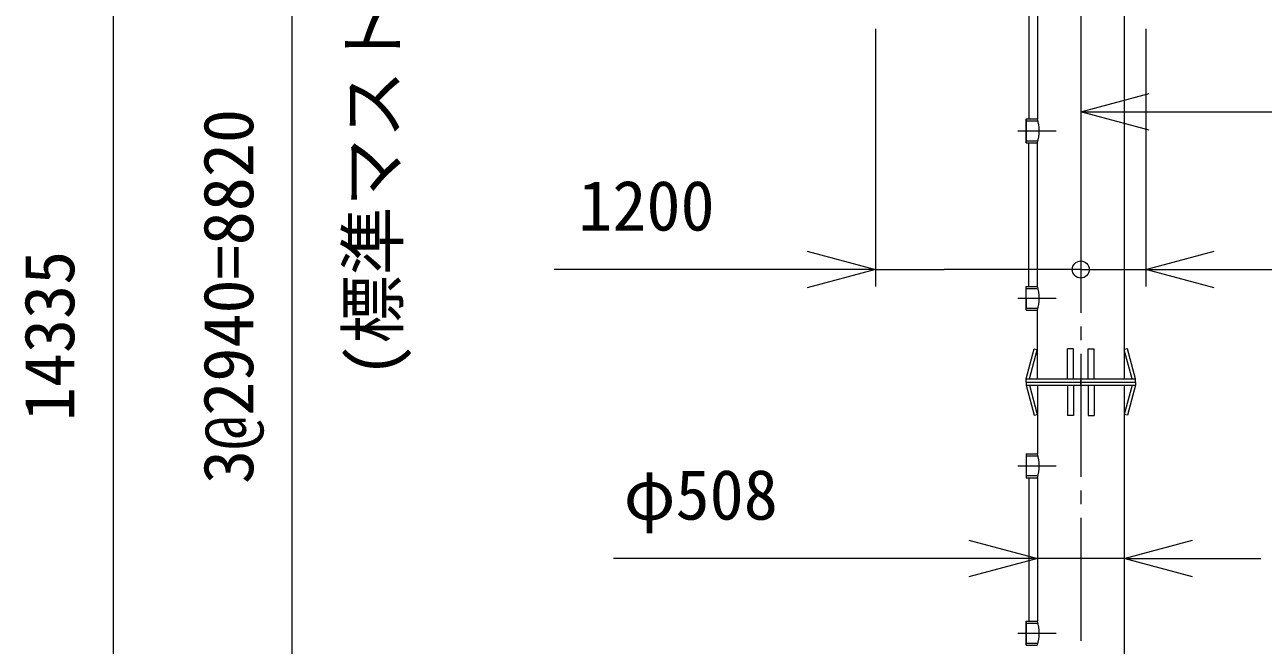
# Model space of a CAD drawing. Units: millimetres, scale not verified. Extents: x -26129 to 8851, y -24624 to 27521.
# Drawn here: x -26129 to -18884, y -5475 to -1844 of the extents above; entities that cross this region are included whole.
import ezdxf
from ezdxf.enums import TextEntityAlignment as Align

# ---------------------------------------------------------------- set-up
doc = ezdxf.new("R2010")
doc.units = ezdxf.units.MM
doc.header["$LTSCALE"] = 80
doc.linetypes.add('CHAIN2', pattern=[12, 9, -1, 1, -1])
for name, color, linetype, lineweight in [('0-0_0', 7, 'Continuous', 18), ('0-4_05 寸法', 7, 'Continuous', 18), ('0-5_10 当社外形線', 3, 'Continuous', 18), ('0-6_12 当社中心線', 3, 'CHAIN2', 18)]:
    doc.layers.add(name, color=color, linetype=linetype, lineweight=lineweight)
doc.styles.add('ＭＳ ゴシック', font='')
doc.styles.get('ＭＳ ゴシック').set_extended_font_data('MS Gothic')

msp = doc.modelspace()

# ---------------------------------------------------------------- linework, layer by layer
at = {"layer": '0-0_0', "color": 2}
for p, q in [((-19963.47, -3934.43), (-19940, -3934.43)), ((-19951.74, -3946.16), (-19951.74, -3922.69))]:
    msp.add_line(p, q, dxfattribs=at)
at = {"layer": '0-4_05 寸法'}
for p, q in [((-25611.61, 3470.54), (-25611.61, -10064.43)), ((-24564.55, -6474.43), (-24564.55, 1545.57)), ((-19951.74, -1527.81), (-19951.74, -2452.4)), ((-21151.74, -1866.43), (-21151.74, -3376.17)), ((-19951.74, -1866.43), (-19951.74, -3376.17)), ((-19951.74, -1866.43), (-19951.74, -3376.17)), ((-19571.74, -1866.43), (-19571.74, -3376.17)), ((-19951.74, -2352.4), (-19551.74, -2352.4)), ((-19551.74, -2352.4), (-5351.73, -2352.4)), ((-21151.74, -3276.17), (-23031.74, -3276.17)), ((-21551.74, -3276.17), (-21951.74, -3276.17)), ((-21151.74, -3276.17), (-21551.74, -3276.17)), ((-21151.74, -3276.17), (-20751.74, -3276.17)), ((-19951.74, -3276.17), (-20751.74, -3276.17)), ((-19951.74, -3276.17), (-20351.74, -3276.17)), ((-19951.74, -3276.17), (-19571.74, -3276.17)), ((-19571.74, -3276.17), (-19171.74, -3276.17)), ((-19171.74, -3276.17), (-17491.74, -3276.17)), ((-20205.74, -4828.65), (-20205.74, -5067.89)), ((-19697.74, -4828.65), (-19697.74, -5067.89)), ((-20605.74, -4967.89), (-22685.74, -4967.89)), ((-20205.74, -4967.89), (-20605.74, -4967.89)), ((-19697.74, -4967.89), (-20205.74, -4967.89)), ((-19697.74, -4967.89), (-19297.74, -4967.89)), ((-19297.74, -4967.89), (-18897.74, -4967.89))]:
    msp.add_line(p, q, dxfattribs=at)
for points in [[(-19551.74, -2459.58), (-19951.74, -2352.4), (-19551.74, -2245.22)], [(-21551.74, -3168.99), (-21151.74, -3276.17), (-21551.74, -3383.35)], [(-19171.74, -3383.35), (-19571.74, -3276.17), (-19171.74, -3168.99)], [(-20605.74, -4860.71), (-20205.74, -4967.89), (-20605.74, -5075.07)], [(-19297.74, -5075.07), (-19697.74, -4967.89), (-19297.74, -4860.71)]]:
    msp.add_lwpolyline(points, dxfattribs=at)
msp.add_circle((-19951.74, -3276.17), 50, dxfattribs=at)
msp.add_circle((-19951.74, -3276.17), 50, dxfattribs=at)
at = {"layer": '0-5_10 当社外形線'}
for p, q in [((-19697.74, -1013.95), (-19697.74, -3915.43)), ((-20255.74, -1553.31), (-20255.74, -2393.65)), ((-20205.74, -1553.31), (-20205.74, -2393.48)), ((-20270.74, -2394.52), (-20206.56, -2394.52)), ((-20270.74, -2406.52), (-20206.56, -2406.52)), ((-20270.74, -2406.53), (-20207.95, -2406.53)), ((-20270.74, -2522.33), (-20207.95, -2522.33)), ((-20270.74, -2522.33), (-20206.56, -2522.33)), ((-20270.74, -2534.33), (-20206.56, -2534.33)), ((-20255.74, -3375.54), (-20255.74, -2535.2)), ((-20205.74, -3374.89), (-20205.74, -2535.37)), ((-20270.74, -3386.53), (-20207.95, -3386.53)), ((-20270.69, -3442.3), (-20270.69, -3502.31)), ((-20270.74, -3502.33), (-20206.56, -3502.33)), ((-20270.74, -3514.33), (-20206.56, -3514.33)), ((-20205.74, -3915.13), (-20205.74, -3515.1)), ((-20252.03, -3915.15), (-20206.27, -3745.16)), ((-20252.03, -3915.15), (-20206.27, -3745.16)), ((-20029.24, -3912.96), (-20029.24, -3739.43)), ((-20029.24, -3912.96), (-20029.24, -3739.43)), ((-19874.24, -3912.96), (-19874.24, -3739.43)), ((-19874.24, -3912.96), (-19874.24, -3739.43)), ((-19651.44, -3915.15), (-19697.21, -3745.16)), ((-19651.44, -3915.15), (-19697.21, -3745.16)), ((-20271.74, -3934.43), (-19631.74, -3934.43)), ((-20271.74, -3934.43), (-19631.74, -3934.43)), ((-20252.03, -3953.7), (-20206.27, -4123.69)), ((-20205.74, -3953.86), (-20205.74, -4354.28)), ((-20029.24, -3955.89), (-20029.24, -4129.43)), ((-19874.24, -3955.89), (-19874.24, -4129.43)), ((-19697.74, -3953.95), (-19697.74, -6855.43)), ((-19651.44, -3953.7), (-19697.21, -4123.69)), ((-20270.74, -4354.53), (-20206.56, -4354.53)), ((-20270.74, -4366.52), (-20206.56, -4366.52)), ((-20270.74, -4482.32), (-20207.95, -4482.32)), ((-20270.69, -4422.31), (-20270.69, -4482.31)), ((-20255.74, -4493.31), (-20255.74, -5333.65)), ((-20205.74, -4493.31), (-20205.74, -5333.48)), ((-20270.74, -5334.52), (-20206.56, -5334.52)), ((-20270.74, -5346.52), (-20206.56, -5346.52)), ((-20270.74, -5346.53), (-20207.95, -5346.53)), ((-20270.74, -5462.33), (-20207.95, -5462.33)), ((-20270.74, -5462.33), (-20206.56, -5462.33)), ((-20270.74, -5474.33), (-20206.56, -5474.33))]:
    msp.add_line(p, q, dxfattribs=at)
for points in [[(-20270.74, -2394.52), (-20270.74, -2534.33), (-20207.95, -2534.33)], [(-20270.74, -2534.33), (-20270.74, -2394.52), (-20207.95, -2394.52)], [(-20270.74, -3514.33), (-20270.74, -3374.53), (-20207.95, -3374.53)], [(-20271.74, -3915.26), (-20224.43, -3739.53), (-20206.17, -3744.44)], [(-20271.74, -3915.26), (-20224.43, -3739.53), (-20206.17, -3744.44)], [(-19994.24, -3912.96), (-19994.24, -3739.43), (-20029.24, -3739.43)], [(-19994.24, -3912.96), (-19994.24, -3739.43), (-20029.24, -3739.43)], [(-19909.24, -3912.96), (-19909.24, -3739.43), (-19874.24, -3739.43)], [(-19909.24, -3912.96), (-19909.24, -3739.43), (-19874.24, -3739.43)], [(-19631.74, -3934.43), (-19631.74, -3915.26), (-19679.05, -3739.53), (-19697.31, -3744.44)], [(-19631.74, -3934.43), (-19631.74, -3915.26), (-19679.05, -3739.53), (-19697.31, -3744.44)], [(-20271.74, -3934.43), (-20271.74, -3915.43), (-19631.74, -3915.43)], [(-20271.74, -3934.43), (-20271.74, -3915.43), (-19631.74, -3915.43)], [(-20271.74, -3934.43), (-20271.74, -3953.43), (-19631.74, -3953.43)], [(-20271.74, -3953.59), (-20224.43, -4129.32), (-20206.17, -4124.41)], [(-19994.24, -3955.89), (-19994.24, -4129.43), (-20029.24, -4129.43)], [(-19909.24, -3955.89), (-19909.24, -4129.43), (-19874.24, -4129.43)], [(-19631.74, -3934.43), (-19631.74, -3953.59), (-19679.05, -4129.32), (-19697.31, -4124.41)], [(-20270.74, -4354.53), (-20270.74, -4494.33), (-20207.95, -4494.33)], [(-20270.74, -5334.52), (-20270.74, -5474.33), (-20207.95, -5474.33)], [(-20270.74, -5474.33), (-20270.74, -5334.52), (-20207.95, -5334.52)]]:
    msp.add_lwpolyline(points, dxfattribs=at)
for centre, start, end in [((-20449.14, -2464.51), 344.24652, 16.08786), ((-20449.14, -2464.34), 343.91213, 15.75348), ((-20449.14, -3444.51), 344.24652, 16.08786), ((-20449.14, -4424.34), 343.91213, 15.75348), ((-20449.14, -5404.51), 344.24652, 16.08786), ((-20449.14, -5404.34), 343.91213, 15.75348)]:
    msp.add_arc(centre, 254, start, end, dxfattribs=at)
at = {"layer": '0-6_12 当社中心線'}
for p, q in [((-19951.74, 5830.55), (-19951.74, -11997.24)), ((-20320.35, -2464.43), (-20095.61, -2464.43)), ((-20320.35, -3444.43), (-20095.61, -3444.43)), ((-20320.35, -4424.43), (-20095.61, -4424.43)), ((-20320.35, -5404.43), (-20095.61, -5404.43))]:
    msp.add_line(p, q, dxfattribs=at)

# ---------------------------------------------------------------- texts
at = {"layer": '0-4_05 寸法', "style": 'ＭＳ ゴシック'}
for s, p in [('(標準マスト)', (-23858.67, -3908.58)), ('3@2940=8820', (-24704.55, -4531.09)), ('14335', (-25751.61, -4163.61))]:
    msp.add_text(s, height=293.3, rotation=90, dxfattribs=at).set_placement(p, align=Align.BOTTOM_LEFT)
for s, p in [('1200', (-22891.74, -3136.17)), ('φ508', (-22625.74, -4827.89))]:
    msp.add_text(s, height=293.3, dxfattribs=at).set_placement(p, align=Align.BOTTOM_LEFT)

doc.saveas('drawing.dxf')
